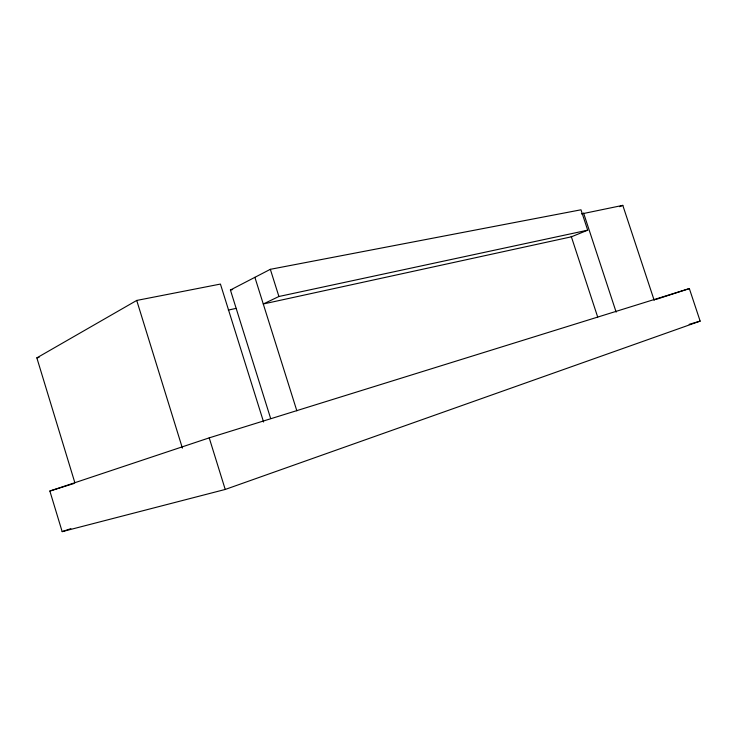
<?xml version="1.0" encoding="UTF-8"?>
<svg xmlns="http://www.w3.org/2000/svg" width="737" height="737" viewBox="0 0 737 737"><rect width="100%" height="100%" fill="white"/><g stroke="black" fill="none" stroke-linecap="round" stroke-linejoin="round"><path stroke-width="1.11" d="M74.861 482.726L36.85 357.869L136.723 300.438L220.427 284.067L263.588 422.006M270.645 418.478L230.414 290.01L270.341 269.318L580.986 209.796L587.684 230.184L571.378 236.817L263.275 303.994L278.908 296.495L587.684 230.184M581.456 213.933L622.802 205.365L654.226 300.456M619.642 206.682L622.802 205.365M225.227 489.451L700.15 321.111L689.353 288.591L209.216 437.861L49.858 491.045L62.166 531.635L225.227 489.451L209.216 437.861M62.166 531.635L70.863 528.641M655.598 299.554L689.353 288.591M49.858 491.045L74.004 483.481M689.15 324.363L700.15 321.111M36.85 357.869L39.079 357.371M228.286 310.074L236.162 308.37M230.414 290.01L232.662 289.558M583.575 213.039L616.15 312.12M571.221 236.347L597.698 317.067M270.341 269.318L278.908 296.495M254.891 277.333L296.854 410.831M136.723 300.438L182.389 448.114"/></g></svg>
